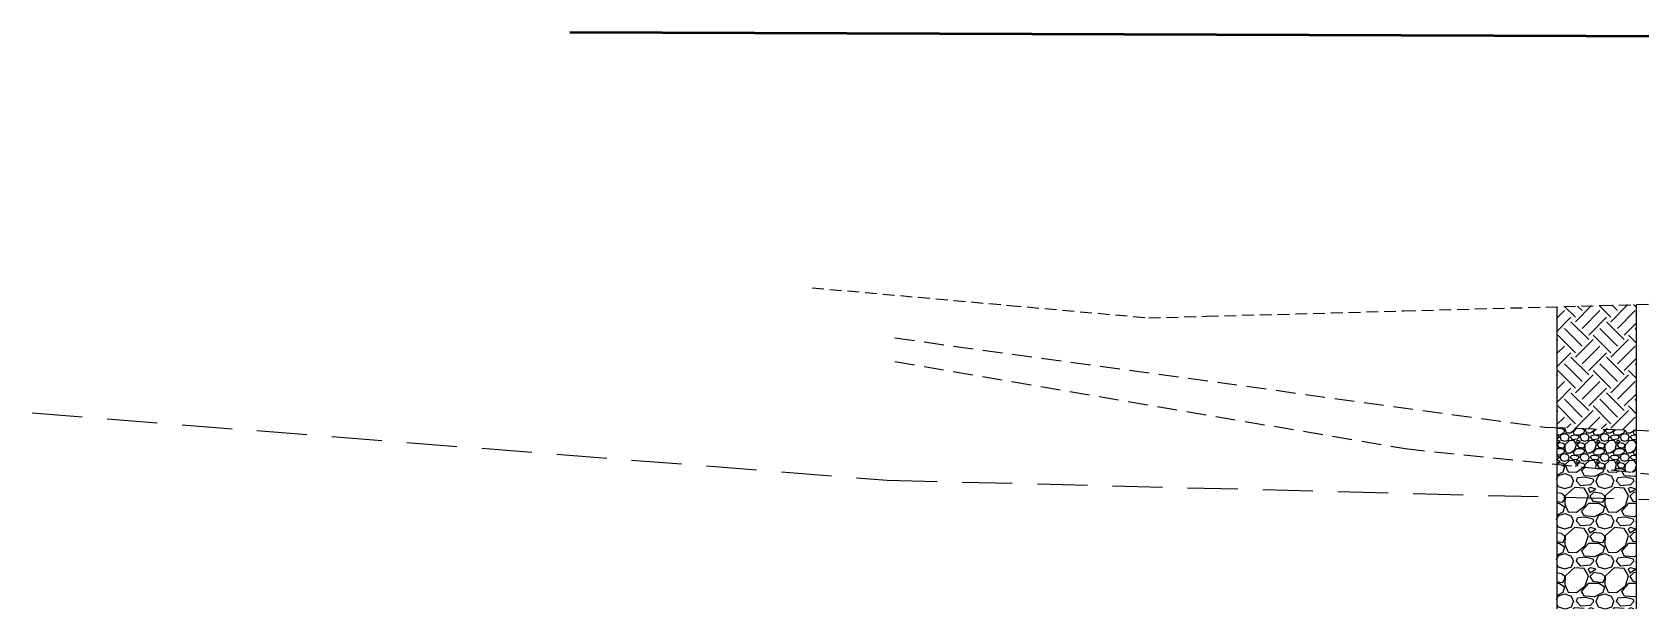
# Model space of a CAD drawing. Header units: centimetres. Extents: x 8495135 to 959133560, y 4530079 to 463453963.
# Drawn here: x 958985209 to 958987247, y 463412087 to 463412817 of the extents above; entities that cross this region are included whole.
import ezdxf

# ---------------------------------------------------------------- set-up
doc = ezdxf.new("R2010")
doc.units = ezdxf.units.CM
doc.header["$LTSCALE"] = 0.1
doc.linetypes.add('DASHED', pattern=[0.75, 0.5, -0.25])
doc.linetypes.add('HIDDEN', pattern=[9.525, 6.35, -3.175])
doc.layers.add('31_VERT_ALIGNM', color=1, linetype='Continuous', lineweight=50)
doc.layers.add('br_hatch', color=9, linetype='Continuous')
doc.layers.add('br_hatch_dark', color=8, linetype='Continuous')

msp = doc.modelspace()

# ---------------------------------------------------------------- hatches: boundary and pattern name
at = {"layer": 'br_hatch'}
h = msp.add_hatch(dxfattribs=at)
h.set_pattern_fill('EARTH', color=256, scale=5, angle=45)
h.set_pattern_definition([(45, (950482519.398, 458885261.69), (4e-15, 44.90128061), [31.75, -31.75]), (45, (950482510.98, 458885270.11), (4e-15, 44.90128061), [31.75, -31.75]), (45, (950482502.56, 458885278.528), (4e-15, 44.90128061), [31.75, -31.75]), (135, (950482502.56, 458885284.14), (-44.90128061, 4e-15), [31.75, -31.75]), (135, (950482510.98, 458885292.56), (-44.90128061, 4e-15), [31.75, -31.75]), (135, (950482519.398, 458885300.98), (-44.90128061, 4e-15), [31.75, -31.75])])
h.paths.add_polyline_path([(958987241.39, 463412471.9), (958987226.88, 463412471.51), (958987140.59, 463412469.18), (958987140.59, 463412316.11), (958987234.27, 463412313.13), (958987241.39, 463412312.91)])
h = msp.add_hatch(dxfattribs=at)
h.set_pattern_fill('GRAVEL', color=256)
h.set_pattern_definition([(228.0127875, (950482537.6856, 458885287.09), (-203.20000001596, -228.5999999858), [3.4172144, -338.304836396]), (184.969741, (950482535.3996, 458885284.55), (304.7999998794, 25.40000144698), [5.8640472, -580.540488935]), (132.5104471, (950482529.5576, 458885284.042), (254.00000010727, -279.39999990246), [4.1348152, -409.34722794]), (267.273689, (950482519.6516, 458885277.692), (25.4000000532, 507.99999999733), [5.3400452, -528.66437426]), (292.83365418, (950482519.3976, 458885272.358), (-127.00000001063, 304.79999999555), [5.236337, -518.398077453]), (357.273689, (950482521.4296, 458885267.532), (-507.99999999733, 25.4000000532), [5.3400452, -528.66437426]), (37.69424047, (950482526.7636, 458885267.278), (-330.19999998536, -254.000000019), [7.0619366, -699.13115314]), (72.25532837, (950482532.3516, 458885271.596), (177.80000004779, 558.79999998479), [6.6671952, -660.05256602]), (121.42956562, (950482534.3836, 458885277.946), (-203.20000002883, 330.19999998226), [5.35813, -530.45545699]), (175.2363583, (950482531.5896, 458885282.518), (279.399999996, -25.4000000439), [6.1171328, -299.7393695]), (222.3974378, (950482525.4936, 458885283.026), (-304.79999999025, -279.40000001064), [7.9107792, -783.16772512]), (138.81407483, (950482544.7976, 458885277.438), (-177.79999998934, 152.4000000124), [2.7000454, -267.305658243]), (171.4692344, (950482542.7656, 458885279.216), (330.2000000089, -50.79999994237), [5.1368198, -508.54638997]), (225, (950482537.686, 458885279.978), (-4e-15, -25.4), [3.5920934, -32.328931084]), (203.19859051, (950482535.9076, 458885283.026), (127.0000000035, 50.7999999911), [1.9344132, -191.50622369]), (291.80140949, (950482534.1296, 458885282.264), (-25.4000000053, 76.1999999982), [2.7356562, -134.0475299]), (30.96375653, (950482535.1456, 458885279.724), (76.2000000019, 50.7999999972), [4.4431966, -143.66298153]), (161.56505118, (950482538.956, 458885282.01), (50.800000001, -25.3999999973), [3.2128714, -77.10898117]), (16.389540334, (950482519.3976, 458885282.264), (254, 76.2), [4.50088, -445.588266725]), (70.34617594, (950482523.7156, 458885283.534), (-101.6000000093, -279.3999999967), [3.7759894, -373.82215678]), (293.19859051, (950482538.9556, 458885287.09), (-50.7999999911, 127.0000000036), [3.868801, -189.57183589]), (343.61045967, (950482540.4796, 458885283.534), (-254.00000000532, 76.19999998223), [4.50088, -445.588266725]), (339.44395478, (950482519.3976, 458885266.516), (-127, 50.8), [4.340352, -212.67734313]), (294.7751406, (950482523.4616, 458885264.992), (-127.00000015117, 279.39999993127), [3.6367212, -360.03593381]), (66.80140949, (950482539.2096, 458885261.69), (50.799999992, 127.0000000032), [3.868801, -189.57183589]), (17.35402464, (950482540.7336, 458885265.246), (-330.19999999343, -101.60000002132), [4.2578274, -421.5237598]), (69.44395478, (950482526.7636, 458885261.69), (-50.8000000009, -126.99999999965), [2.170176, -214.84751913]), (101.309932474, (950482537.6856, 458885261.69), (-25.4, 101.6), [1.295146, -128.219949645]), (165.96375653, (950482537.4316, 458885262.96), (76.2, -25.4), [5.236337, -99.49054589]), (186.00900596, (950482532.3516, 458885264.23), (253.99999999865, 25.4000000133), [4.85267, -480.413648633]), (303.69006753, (950482535.1456, 458885277.438), (-25.4000000035, 50.799999998), [3.6632388, -87.9177636]), (353.15722659, (950482537.1776, 458885274.39), (431.80000000266, -50.79999997739), [6.3955676, -633.16009065]), (60.9453959, (950482543.5276, 458885273.628), (-101.6000000028, -177.7999999984), [2.6150824, -258.89392318]), (90, (950482544.798, 458885275.914), (-25.4, 25.4), [1.524, -23.876]), (120.25643716, (950482531.8436, 458885264.992), (101.59999998757, -177.8000000071), [3.5286696, -349.33940773]), (48.0127875, (950482530.0656, 458885268.04), (203.20000001675, 228.5999999851), [6.8344288, -334.887621996]), (0, (950482534.638, 458885273.12), (25.4, 25.4), [6.604, -18.796]), (325.3048465, (950482541.2416, 458885273.12), (254.00000009622, -177.79999986255), [4.0160956, -397.59316724]), (254.0546041, (950482544.5436, 458885270.834), (-25.3999999982, -101.6000000004), [3.6982908, -181.21650039]), (207.64597536, (950482543.5276, 458885267.278), (-482.60000001773, -253.99999996631), [6.021451, -596.12464423]), (175.42607874, (950482538.1936, 458885264.484), (-330.19999999999, 25.4), [6.3702946, -630.65846456])])
h.paths.add_polyline_path([(958987241.39, 463412274.74), (958987241.39, 463412312.91), (958987234.27, 463412313.13), (958987140.59, 463412316.11), (958987140.59, 463412284.37)])
h.paths.add_polyline_path([(958987140.59, 463412284.37), (958987140.59, 463412269.61), (958987241.39, 463412259.18), (958987241.39, 463412274.74)])
h = msp.add_hatch(dxfattribs=at)
h.set_pattern_fill('GRAVEL', color=256, scale=2)
h.set_pattern_definition([(228.0127875, (950482555.9736, 458885307.7787), (-406.4000000319, -457.1999999716), [6.8344288, -676.6096728]), (184.969741, (950482551.4016, 458885302.6987), (609.5999997588, 50.80000289396), [11.7280944, -1161.08097787]), (132.5104471, (950482539.7176, 458885301.6827), (508.0000002145, -558.7999998049), [8.2696304, -818.69445588]), (267.273689, (950482519.9056, 458885288.9827), (50.8000001064, 1015.99999999466), [10.6800904, -1057.32874851]), (292.83365418, (950482519.3976, 458885278.3147), (-254.00000002127, 609.5999999911), [10.472674, -1036.7961549]), (357.273689, (950482523.4616, 458885268.6627), (-1015.99999999466, 50.8000001064), [10.6800904, -1057.32874851]), (37.69424047, (950482534.1296, 458885268.1547), (-660.39999997072, -508.000000038), [14.1238732, -1398.26230628]), (72.25532837, (950482545.3056, 458885276.7907), (355.6000000956, 1117.59999996958), [13.3343904, -1320.10513204]), (121.42956562, (950482549.3696, 458885289.4907), (-406.40000005766, 660.3999999645), [10.71626, -1060.91091397]), (175.2363583, (950482543.7816, 458885298.6347), (558.799999992, -50.8000000878), [12.2342656, -599.478739]), (222.3974378, (950482531.5896, 458885299.6507), (-609.5999999805, -558.80000002128), [15.8215584, -1566.33545024]), (138.81407483, (950482570.1976, 458885288.4747), (-355.5999999787, 304.8000000248), [5.4000908, -534.6113165]), (171.4692344, (950482566.1336, 458885292.0307), (660.4000000178, -101.59999988475), [10.2736396, -1017.09277994]), (225, (950482555.974, 458885293.555), (-7e-15, -50.8), [7.1841868, -64.65786217]), (203.19859051, (950482552.4176, 458885299.651), (254.000000007, 101.599999982), [3.8688264, -383.01244738]), (291.80140949, (950482548.862, 458885298.127), (-50.800000011, 152.399999996), [5.4713124, -268.0950598]), (30.96375653, (950482550.894, 458885293.047), (152.400000004, 101.5999999944), [8.8863932, -287.32596306]), (161.56505118, (950482558.514, 458885297.619), (101.600000003, -50.799999995), [6.4257428, -154.21796234]), (16.389540334, (950482519.3976, 458885298.1267), (508, 152.4), [9.00176, -891.17653345]), (70.34617594, (950482528.0336, 458885300.6667), (-203.2000000186, -558.7999999934), [7.5519788, -747.64431356]), (293.19859051, (950482558.5136, 458885307.779), (-101.5999999823, 254.000000007), [7.737602, -379.14367178]), (343.61045967, (950482561.5616, 458885300.6667), (-508.00000001065, 152.39999996446), [9.00176, -891.17653345]), (339.44395478, (950482519.3976, 458885266.6307), (-254, 101.6), [8.680704, -425.35468626]), (294.7751406, (950482527.5256, 458885263.5827), (-254.0000003023, 558.7999998625), [7.2734424, -720.07186761]), (66.80140949, (950482559.0216, 458885256.979), (101.599999984, 254.0000000064), [7.737602, -379.14367178]), (17.35402464, (950482562.0696, 458885264.0907), (-660.3999999869, -203.20000004265), [8.5156548, -843.0475196]), (69.44395478, (950482534.1296, 458885256.9787), (-101.6000000018, -253.9999999993), [4.340352, -429.69503826]), (101.30993247, (950482555.974, 458885256.979), (-50.8, 203.2), [2.590292, -256.4398993]), (165.96375653, (950482555.466, 458885259.519), (152.4, -50.8), [10.472674, -198.98109178]), (186.00900596, (950482545.3056, 458885262.0587), (507.9999999973, 50.8000000266), [9.70534, -960.82729727]), (303.69006753, (950482550.894, 458885288.475), (-50.800000007, 101.599999996), [7.3264776, -175.8355272]), (353.15722659, (950482554.9576, 458885282.3787), (863.6000000053, -101.5999999548), [12.7911352, -1266.3201813]), (60.9453959, (950482567.6576, 458885280.8547), (-203.2000000056, -355.5999999968), [5.2301648, -517.78784636]), (90, (950482570.2, 458885285.427), (-50.8, 50.8), [3.048, -47.752]), (120.25643716, (950482544.2896, 458885263.5827), (203.1999999751, -355.6000000142), [7.0573392, -698.67881546]), (48.0127875, (950482540.7336, 458885269.6787), (406.4000000335, 457.1999999702), [13.6688576, -669.775244]), (0, (950482549.88, 458885279.84), (50.8, 50.8), [13.208, -37.592]), (325.3048465, (950482563.0856, 458885279.8387), (508.0000001924, -355.5999997251), [8.0321912, -795.18633448]), (254.0546041, (950482569.6896, 458885275.267), (-50.7999999965, -203.200000001), [7.3965816, -362.43300078]), (207.64597536, (950482567.6576, 458885268.1547), (-965.20000003547, -507.9999999326), [12.042902, -1192.24928846]), (175.42607874, (950482556.9896, 458885262.5667), (-660.39999999998, 50.8), [12.7405892, -1261.31692912])])
h.paths.add_polyline_path([(958987241.39, 463412259.18), (958987140.59, 463412269.61), (958987140.59, 463412086.7), (958987241.39, 463412086.7)])

# ---------------------------------------------------------------- linework, layer by layer
at = {"layer": '31_VERT_ALIGNM'}
msp.add_line((958985890.06, 463412816.8), (958987637.05, 463412810.59), dxfattribs=at)
at = {"layer": 'br_hatch', "linetype": 'HIDDEN', "ltscale": 100}
msp.add_lwpolyline([(958985208.77, 463412334.64), (958986292.07, 463412249.64), (958988466.07, 463412194.64), (958990178.36, 463412194.64)], dxfattribs=at)
at = {"layer": 'br_hatch_dark'}
for p, q in [((958987140.59, 463412469.18), (958987140.59, 463412086.7)), ((958987241.39, 463412471.9), (958987241.39, 463412086.7))]:
    msp.add_line(p, q, dxfattribs=at)
at = {"layer": 'br_hatch_dark', "linetype": 'DASHED', "ltscale": 300}
msp.add_lwpolyline([(958986197.07, 463412493.21), (958986447.07, 463412470.91), (958986623.67, 463412455.11), (958986697.07, 463412457.11), (958986947.07, 463412463.91), (958987197.07, 463412470.71), (958987447.07, 463412477.41)], dxfattribs=at)
at = {"layer": 'br_hatch_dark', "linetype": 'DASHED', "ltscale": 500}
for points in [[(958986302.07, 463412429.64), (958987125.73, 463412316.58), (958988446.07, 463412274.64)], [(958986302.07, 463412399.64), (958986948.43, 463412289.5), (958987276, 463412255.59), (958988446.07, 463412194.64)]]:
    msp.add_lwpolyline(points, dxfattribs=at)

doc.saveas('drawing.dxf')
